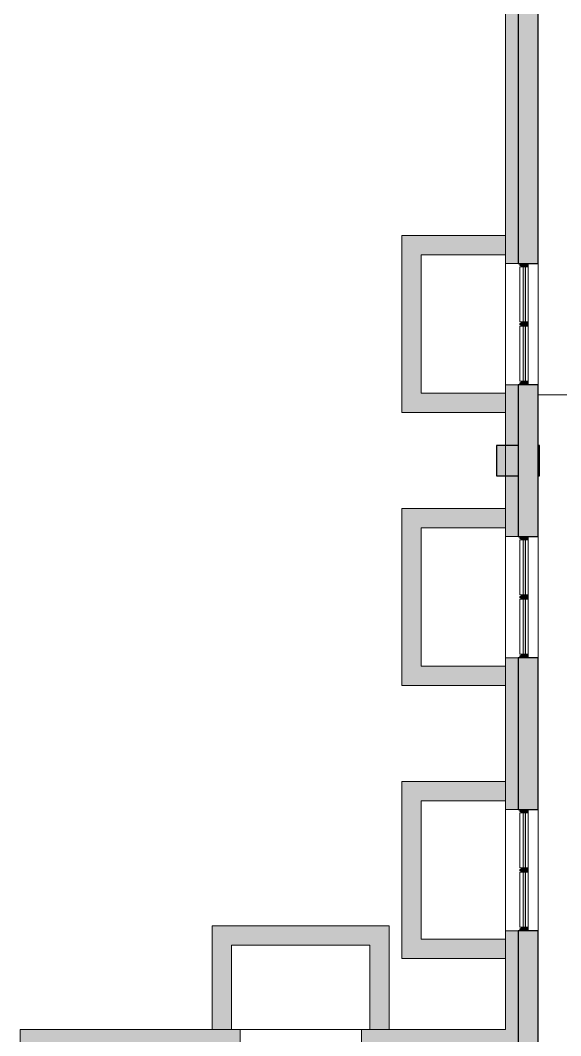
# Model space of a CAD drawing. Header units: inches. Extents: x -3640 to -1418, y -3630 to 137.
# Drawn here: x -3342.4 to -3128.5, y -1414.1 to -1012.5 of the extents above; entities that cross this region are included whole.
import ezdxf

# ---------------------------------------------------------------- set-up
doc = ezdxf.new("R2010")
doc.units = ezdxf.units.IN
doc.header["$MEASUREMENT"] = 0
for name, color, linetype, lineweight in [('A-FLOR', 192, 'Continuous', 13), ('A-GLAZ-CURT', 52, 'Continuous', 13), ('A-GLAZ-CWMG', 51, 'Continuous', 13), ('A-WALL', 113, 'Continuous', 13), ('A-WALL-PATT', 111, 'Continuous', 13), ('L-SITE-WALL', 31, 'Continuous', 13), ('S-COLS', 52, 'Continuous', 13)]:
    doc.layers.add(name, color=color, linetype=linetype, lineweight=lineweight)

# ---------------------------------------------------------------- blocks, each defined once
blk = doc.blocks.new('15830016-STRUCT_MARTINEZ-MOORE_CENTRAL_v2018_rvt-1-DIMENSION PLAN - LEVEL 1 _567_ - 2__ - CAD')
at = {"layer": 'A-WALL-PATT', "lineweight": 20}
h = blk.add_hatch(color=10, dxfattribs=at)
h.paths.add_polyline_path([(-3145.4, -1416.64), (-3137.4, -1416.64), (-3137.4, -1372.64), (-3145.4, -1372.64)], flags=0)
h.paths.add_polyline_path([(-3137.4, -1324.64), (-3137.4, -1264.64), (-3145.4, -1264.64), (-3145.4, -1324.64), (-3140.26, -1324.64)], flags=0)
h.paths.add_polyline_path([(-3145.4, -1216.64), (-3137.4, -1216.64), (-3137.4, -1156.64), (-3145.4, -1156.64), (-3145.4, -1192.64)], flags=0)
h.paths.add_polyline_path([(-3137.4, -1108.64), (-3137.4, -948.64), (-3145.4, -948.64), (-3145.4, -1108.64), (-3140.26, -1108.64)], flags=0)
at = {"layer": 'S-COLS', "lineweight": 5}
h = blk.add_hatch(color=50, dxfattribs=at)
h.paths.add_polyline_path([(-3145.4, -1192.64), (-3145.4, -1180.64), (-3153.9, -1180.64), (-3153.9, -1192.64)], flags=0)
h.paths.add_polyline_path([(-3136.9, -1192.64), (-3136.9, -1180.64), (-3137.4, -1180.64), (-3137.4, -1192.64)], flags=0)
at = {"layer": 'L-SITE-WALL', "color": 253, "lineweight": 25}
for p, q in [((-3145.4, -961.14), (-3145.4, -1108.64)), ((-3137.4, -1108.64), (-3137.4, -961.14)), ((-3145.4, -1108.64), (-3137.4, -1108.64)), ((-3137.4, -1156.64), (-3145.4, -1156.64)), ((-3145.4, -1156.64), (-3145.4, -1180.64)), ((-3137.4, -1180.64), (-3137.4, -1156.64)), ((-3145.4, -1180.64), (-3145.4, -1192.64)), ((-3137.4, -1192.64), (-3137.4, -1180.64)), ((-3145.4, -1192.64), (-3145.4, -1216.64)), ((-3137.4, -1216.64), (-3137.4, -1192.64)), ((-3145.4, -1216.64), (-3137.4, -1216.64)), ((-3137.4, -1264.64), (-3145.4, -1264.64)), ((-3145.4, -1264.64), (-3145.4, -1324.64)), ((-3137.4, -1324.64), (-3137.4, -1264.64)), ((-3145.4, -1324.64), (-3137.4, -1324.64)), ((-3137.4, -1372.64), (-3145.4, -1372.64)), ((-3145.4, -1372.64), (-3145.4, -1416.64)), ((-3137.4, -1416.64), (-3137.4, -1372.64))]:
    blk.add_line(p, q, dxfattribs=at)
at = {"layer": 'S-COLS', "color": 253, "lineweight": 25}
for p, q in [((-3153.9, -1180.64), (-3153.9, -1192.64)), ((-3145.4, -1180.64), (-3153.9, -1180.64)), ((-3136.9, -1180.64), (-3137.4, -1180.64)), ((-3136.9, -1192.64), (-3136.9, -1180.64)), ((-3153.9, -1192.64), (-3145.4, -1192.64)), ((-3137.4, -1192.64), (-3136.9, -1192.64))]:
    blk.add_line(p, q, dxfattribs=at)
at = {"layer": 'S-COLS', "color": 9}
for p, q in [((-3145.4, -1192.64), (-3145.4, -1180.64)), ((-3137.4, -1180.64), (-3137.4, -1192.64))]:
    blk.add_line(p, q, dxfattribs=at)
blk = doc.blocks.new('System Panel - Winco Glass-383261-DIMENSION PLAN - LEVEL 1 _567_ - 2__ - CAD')
at = {"layer": 'A-GLAZ-CURT', "lineweight": 9}
blk.add_hatch(color=90, dxfattribs=at).paths.add_polyline_path([(-10.890625, -1), (10.890625, -1), (10.890625, 0), (-10.890625, 0)], flags=0)
at = {"layer": 'A-GLAZ-CURT', "lineweight": 20}
for p, q in [((10.890625, 0), (-10.890625, 0)), ((-10.890625, 0), (-10.890625, -1)), ((-10.890625, -1), (10.890625, -1)), ((10.890625, -1), (10.890625, 0))]:
    blk.add_line(p, q, dxfattribs=at)
blk = doc.blocks.new('Rectangular Mullion - Winco Accent Full_Left-383263-DIMENSION PLAN - LEVEL 1 _567_ - 2__ - CAD')
at = {"layer": 'A-GLAZ-CWMG', "lineweight": 9}
blk.add_hatch(color=90, dxfattribs=at).paths.add_polyline_path([(-1.38, 2), (0, 2), (0, -1.25), (-0.79, -1.25), (-1.38, 0)], flags=0)
at = {"layer": 'A-GLAZ-CWMG', "lineweight": 20}
for p, q in [((-1.38, 0), (-1.38, 2)), ((-1.38, 2), (0, 2)), ((-0.79, -1.25), (-1.38, 0)), ((0, 2), (0, -1.25)), ((0, -1.25), (-0.79, -1.25))]:
    blk.add_line(p, q, dxfattribs=at)
blk = doc.blocks.new('Rectangular Mullion - Winco Accent Full_Right-383265-DIMENSION PLAN - LEVEL 1 _567_ - 2__ - CAD')
at = {"layer": 'A-GLAZ-CWMG', "lineweight": 9}
for p, q in [((-3144.65, -2651.48), (-3143.4, -2651.48)), ((-3144.65, -2651.48), (-3144.65, -2673.27)), ((-3141.4, -2651.48), (-3141.4, -2673.27)), ((-3143.4, -2673.27), (-3144.65, -2673.27))]:
    blk.add_line(p, q, dxfattribs=at)
blk = doc.blocks.new('Rectangular Mullion - Winco Accent Full-383266-DIMENSION PLAN - LEVEL 1 _567_ - 2__ - CAD')
at = {"layer": 'A-GLAZ-CWMG', "lineweight": 9}
blk.add_hatch(color=90, dxfattribs=at).paths.add_polyline_path([(-0.84, 0), (-0.84, 2), (0.84, 2), (0.84, 0), (0.26, -1.25), (-0.26, -1.25)], flags=0)
at = {"layer": 'A-GLAZ-CWMG', "lineweight": 20}
for p, q in [((-0.84, 2), (0.84, 2)), ((-0.84, 0), (-0.84, 2)), ((-0.26, -1.25), (-0.84, 0)), ((0.84, 0), (0.26, -1.25)), ((0.84, 2), (0.84, 0)), ((0.26, -1.25), (-0.26, -1.25))]:
    blk.add_line(p, q, dxfattribs=at)
blk = doc.blocks.new('Rectangular Mullion - Winco Accent Full_Right-383268-DIMENSION PLAN - LEVEL 1 _567_ - 2__ - CAD')
at = {"layer": 'A-GLAZ-CWMG', "lineweight": 9}
blk.add_hatch(color=90, dxfattribs=at).paths.add_polyline_path([(0, 2), (-1.38, 2), (-1.38, 0), (-0.79, -1.25), (0, -1.25)], flags=0)
at = {"layer": 'A-GLAZ-CWMG', "lineweight": 20}
for p, q in [((0, 2), (-1.38, 2)), ((-1.38, 2), (-1.38, 0)), ((-1.38, 0), (-0.79, -1.25)), ((0, -1.25), (0, 2)), ((-0.79, -1.25), (0, -1.25))]:
    blk.add_line(p, q, dxfattribs=at)

msp = doc.modelspace()

# ---------------------------------------------------------------- block references
at = {"lineweight": 5}
msp.add_blockref('15830016-STRUCT_MARTINEZ-MOORE_CENTRAL_v2018_rvt-1-DIMENSION PLAN - LEVEL 1 _567_ - 2__ - CAD', (0, 0), dxfattribs=at)

# ---------------------------------------------------------------- next in the draw order: hatches: boundary and pattern name
at = {"layer": 'A-WALL-PATT', "lineweight": 20}
h = msp.add_hatch(color=10, dxfattribs=at)
h.paths.add_polyline_path([(-3150.4, -1411.64), (-3137.4, -1411.64), (-3137.4, -1372.64), (-3150.4, -1372.64)], flags=0)
h.paths.add_polyline_path([(-3140.26, -1324.64), (-3137.4, -1324.64), (-3137.4, -1264.64), (-3150.4, -1264.64), (-3150.4, -1324.64)], flags=0)
h.paths.add_polyline_path([(-3150.4, -1216.64), (-3137.4, -1216.64), (-3137.4, -1156.64), (-3150.4, -1156.64)], flags=0)
h.paths.add_polyline_path([(-3137.4, -1108.64), (-3137.4, -961.7), (-3150.4, -961.7), (-3150.4, -1108.64), (-3140.26, -1108.64)], flags=0)
for points in [[(-3191.4, -1167.64), (-3183.77, -1167.64), (-3183.77, -1097.64), (-3191.4, -1097.64)], [(-3150.4, -1105.27), (-3150.4, -1097.64), (-3183.77, -1097.64), (-3183.77, -1105.27)], [(-3150.4, -1167.64), (-3150.4, -1160.02), (-3183.77, -1160.02), (-3183.77, -1167.64)], [(-3191.4, -1275.64), (-3183.77, -1275.64), (-3183.77, -1205.64), (-3191.4, -1205.64), (-3191.4, -1228.33)], [(-3150.4, -1213.27), (-3150.4, -1205.64), (-3183.77, -1205.64), (-3183.77, -1213.27)], [(-3150.4, -1275.64), (-3150.4, -1268.02), (-3183.77, -1268.02), (-3183.77, -1275.64)], [(-3191.4, -1383.64), (-3183.77, -1383.64), (-3183.77, -1313.64), (-3191.4, -1313.64), (-3191.4, -1357.81)], [(-3150.4, -1321.27), (-3150.4, -1313.64), (-3183.77, -1313.64), (-3183.77, -1321.27)], [(-3204.02, -1378.27), (-3196.4, -1378.27), (-3196.4, -1370.64), (-3266.4, -1370.64), (-3266.4, -1378.27), (-3216.65, -1378.27)], [(-3150.4, -1383.64), (-3150.4, -1376.02), (-3183.77, -1376.02), (-3183.77, -1383.64)], [(-3258.77, -1411.64), (-3258.77, -1378.27), (-3266.4, -1378.27), (-3266.4, -1411.64)], [(-3196.4, -1411.64), (-3196.4, -1378.27), (-3204.02, -1378.27), (-3204.02, -1411.64)]]:
    msp.add_hatch(color=10, dxfattribs=at).paths.add_polyline_path(points, flags=0)
h = msp.add_hatch(color=10, dxfattribs=at)
h.paths.add_polyline_path([(-3329.4, -1700.64), (-3329.4, -1685.14), (-3342.4, -1685.14), (-3342.4, -1700.64)], flags=0)
h.paths.add_polyline_path([(-3329.4, -1637.14), (-3329.4, -1541.14), (-3342.4, -1541.14), (-3342.4, -1637.14)], flags=0)
h.paths.add_polyline_path([(-3329.4, -1493.14), (-3329.4, -1411.64), (-3342.4, -1411.64), (-3342.4, -1493.14)], flags=0)
h = msp.add_hatch(color=10, dxfattribs=at)
h.paths.add_polyline_path([(-3192.78, -1424.64), (-3137.4, -1424.64), (-3137.4, -1411.64), (-3207.4, -1411.64), (-3207.4, -1424.64), (-3197.55, -1424.64)], flags=0)
h.paths.add_polyline_path([(-3255.4, -1424.64), (-3255.4, -1411.64), (-3329.4, -1411.64), (-3329.4, -1424.64), (-3293.03, -1424.64)], flags=0)

# ---------------------------------------------------------------- next in the draw order: linework, layer by layer
at = {"layer": 'A-FLOR', "lineweight": 20}
msp.add_line((-3049.4, -1160.7), (-3137.4, -1160.7), dxfattribs=at)
at = {"layer": 'A-WALL', "lineweight": 20}
for p, q in [((-3150.4, -961.7), (-3150.4, -1264.64)), ((-3137.4, -1264.64), (-3137.4, -961.7)), ((-3191.4, -1097.64), (-3191.4, -1167.64)), ((-3150.4, -1097.64), (-3191.4, -1097.64)), ((-3183.77, -1160.02), (-3183.77, -1105.27)), ((-3183.77, -1105.27), (-3150.4, -1105.27)), ((-3150.4, -1108.64), (-3137.4, -1108.64)), ((-3137.4, -1156.64), (-3150.4, -1156.64)), ((-3150.4, -1160.02), (-3183.77, -1160.02)), ((-3191.4, -1167.64), (-3150.4, -1167.64)), ((-3191.4, -1205.64), (-3191.4, -1275.64)), ((-3150.4, -1205.64), (-3191.4, -1205.64)), ((-3183.77, -1268.02), (-3183.77, -1213.27)), ((-3183.77, -1213.27), (-3150.4, -1213.27)), ((-3150.4, -1216.64), (-3137.4, -1216.64)), ((-3150.4, -1264.64), (-3150.4, -1411.64)), ((-3137.4, -1264.64), (-3150.4, -1264.64)), ((-3137.4, -1424.64), (-3137.4, -1264.64)), ((-3150.4, -1268.02), (-3183.77, -1268.02)), ((-3191.4, -1275.64), (-3150.4, -1275.64)), ((-3191.4, -1313.64), (-3191.4, -1383.64)), ((-3150.4, -1313.64), (-3191.4, -1313.64)), ((-3183.77, -1376.02), (-3183.77, -1321.27)), ((-3183.77, -1321.27), (-3150.4, -1321.27)), ((-3150.4, -1324.64), (-3137.4, -1324.64)), ((-3196.4, -1370.64), (-3266.4, -1370.64)), ((-3266.4, -1370.64), (-3266.4, -1411.64)), ((-3196.4, -1411.64), (-3196.4, -1370.64)), ((-3137.4, -1372.64), (-3150.4, -1372.64)), ((-3150.4, -1376.02), (-3183.77, -1376.02)), ((-3258.77, -1378.27), (-3204.02, -1378.27)), ((-3258.77, -1411.64), (-3258.77, -1378.27)), ((-3204.02, -1378.27), (-3204.02, -1411.64)), ((-3191.4, -1383.64), (-3150.4, -1383.64)), ((-3342.4, -1411.64), (-3342.4, -1493.14)), ((-3150.4, -1411.64), (-3342.4, -1411.64)), ((-3255.4, -1424.64), (-3255.4, -1411.64)), ((-3207.4, -1411.64), (-3207.4, -1424.64))]:
    msp.add_line(p, q, dxfattribs=at)

# ---------------------------------------------------------------- next in the draw order: block references
at = {"layer": 'A-GLAZ-CURT', "lineweight": 9, "rotation": 89.99999999999854}
for p in [(-3143.4, -1120.91), (-3143.4, -1144.38), (-3143.4, -1228.91), (-3143.4, -1252.38), (-3143.4, -1336.91), (-3143.4, -1360.38)]:
    msp.add_blockref('System Panel - Winco Glass-383261-DIMENSION PLAN - LEVEL 1 _567_ - 2__ - CAD', p, dxfattribs=at)
at = {"layer": 'A-GLAZ-CWMG', "lineweight": 9, "extrusion": (0, 0, -1), "rotation": 90.00000000000146}
for name, p in [('Rectangular Mullion - Winco Accent Full_Left-383263-DIMENSION PLAN - LEVEL 1 _567_ - 2__ - CAD', (3143.4, -1108.64)), ('Rectangular Mullion - Winco Accent Full-383266-DIMENSION PLAN - LEVEL 1 _567_ - 2__ - CAD', (3143.4, -1132.64)), ('Rectangular Mullion - Winco Accent Full_Left-383263-DIMENSION PLAN - LEVEL 1 _567_ - 2__ - CAD', (3143.4, -1216.64)), ('Rectangular Mullion - Winco Accent Full-383266-DIMENSION PLAN - LEVEL 1 _567_ - 2__ - CAD', (3143.4, -1240.64)), ('Rectangular Mullion - Winco Accent Full_Left-383263-DIMENSION PLAN - LEVEL 1 _567_ - 2__ - CAD', (3143.4, -1324.64)), ('Rectangular Mullion - Winco Accent Full-383266-DIMENSION PLAN - LEVEL 1 _567_ - 2__ - CAD', (3143.4, -1348.64))]:
    msp.add_blockref(name, p, dxfattribs=at)
at = {"layer": 'A-GLAZ-CWMG', "lineweight": 9}
for p in [(0, 1541.47), (0, 1518), (0, 1433.47), (0, 1410), (0, 1325.47), (0, 1302)]:
    msp.add_blockref('Rectangular Mullion - Winco Accent Full_Right-383265-DIMENSION PLAN - LEVEL 1 _567_ - 2__ - CAD', p, dxfattribs=at)
at = {"layer": 'A-GLAZ-CWMG', "lineweight": 9, "rotation": 269.9999999999985}
for p in [(-3143.4, -1156.64), (-3143.4, -1264.64), (-3143.4, -1372.64)]:
    msp.add_blockref('Rectangular Mullion - Winco Accent Full_Right-383268-DIMENSION PLAN - LEVEL 1 _567_ - 2__ - CAD', p, dxfattribs=at)

doc.saveas('drawing.dxf')
